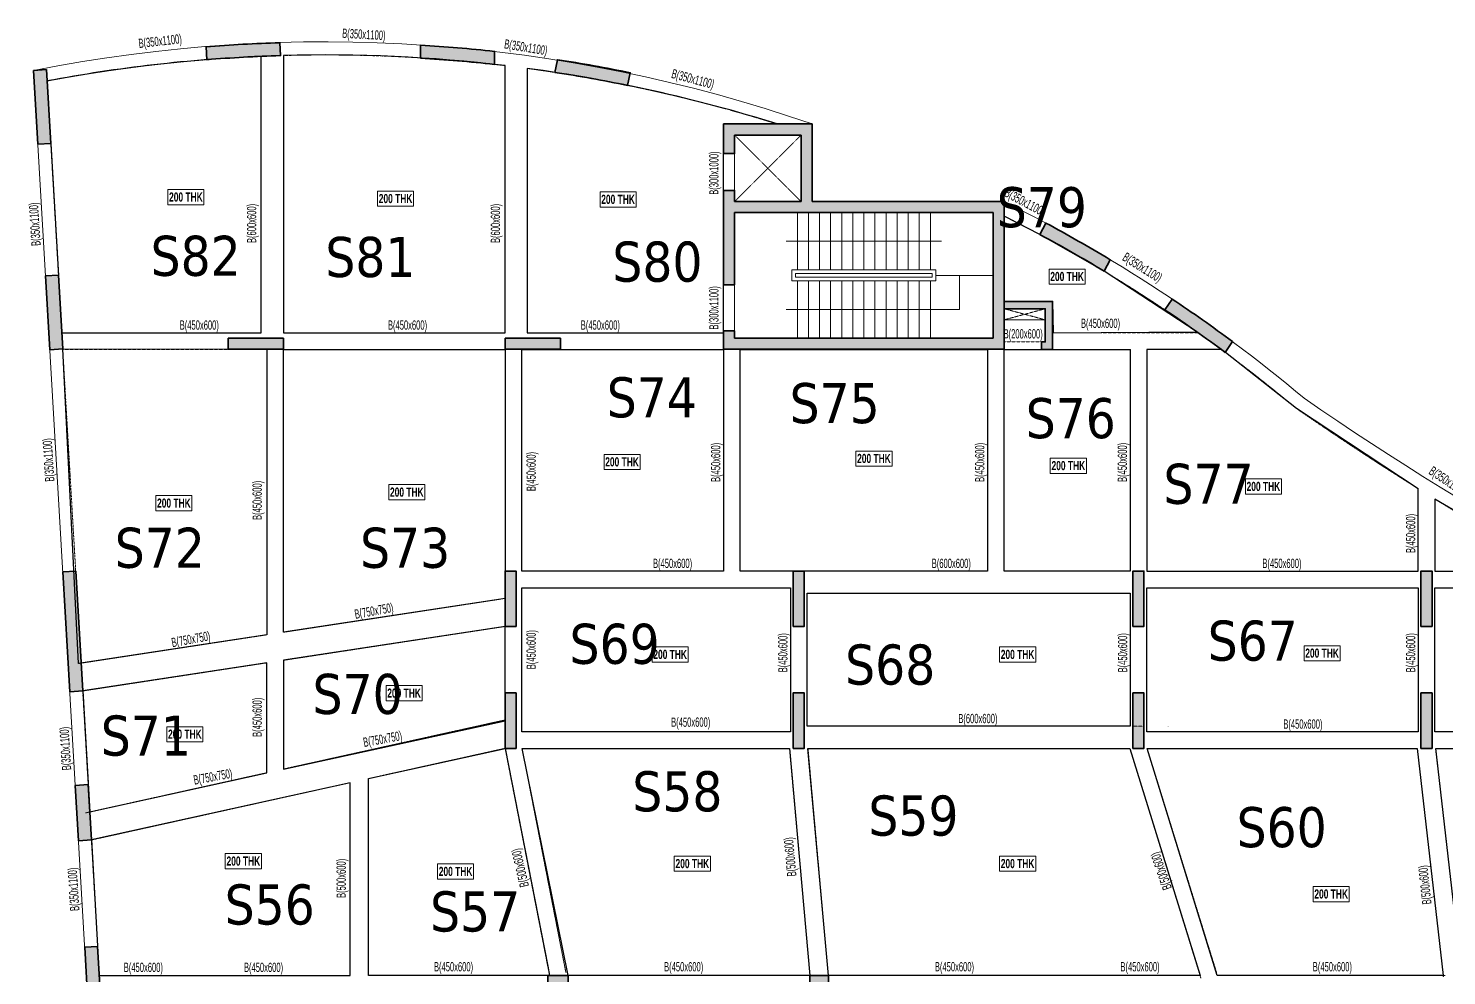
# Model space of a CAD drawing. Header units: millimetres. Extents: x 336 to 67000, y 221 to 58411.
# Drawn here: x 336 to 38740, y 32773 to 58411 of the extents above; entities that cross this region are included whole.
import ezdxf

# ---------------------------------------------------------------- set-up
doc = ezdxf.new("R2010")
doc.units = ezdxf.units.MM
doc.linetypes.add('HIDDEN', pattern=[0.375, 0.25, -0.125])
for name, color, linetype, lineweight in [('A-ANNO-DIMS', 8, 'Continuous', 15), ('A-DETL-MISC', 35, 'Continuous', 15), ('A-FLOR-IDEN', 11, 'Continuous', 9), ('A-HIDD-ABVE', 8, 'HIDDEN', 20), ('S-BEAM', 7, 'Continuous', 18), ('S-BEAM-IDEN', 2, 'Continuous', 9), ('S-COL HATCH', 9, 'Continuous', 0), ('S-COLS', 5, 'Continuous', 35)]:
    doc.layers.add(name, color=color, linetype=linetype, lineweight=lineweight)
doc.layers.add('changes', color=7, linetype='Continuous')
doc.styles.add('Dim.s & Anno.(Misc.)', font='ARIALN.TTF')
doc.styles.add('Swis721 LtCn BT', font='swisscl.ttf', dxfattribs={"width": 0.9, "height": 233.355162})
doc.styles.add('Swis721 LtCn BT_B', font='', dxfattribs={"width": 0.9, "height": 246.918336})
doc.styles.get('Swis721 LtCn BT_B').set_extended_font_data('Swis721 LtCn BT', bold=True)
doc.dimstyles.new('A-GFC-100', dxfattribs={"dimscale": 100, "dimtxt": 1.75, "dimasz": 1.5, "dimexe": 1.5, "dimexo": 0, "dimgap": 1, "dimtad": 1, "dimdsep": 46, "dimtxsty": 'Dim.s & Anno.(Misc.)', "dimblk": 'ARCHTICK', "dimcen": 0, "dimdle": 1.5, "dimclrd": 256, "dimclre": 8, "dimclrt": 6, "dimazin": 2, "dimtfac": 1, "dimtix": 1, "dimtmove": 2, "dimatfit": 3, "dimfxl": 1, "dimtolj": 1, "dimlwd": -1, "dimlwe": 9, "dimarcsym": 0})

# ---------------------------------------------------------------- blocks, each defined once
blk = doc.blocks.new('_ARCHTICK')
at = {"color": 0, "linetype": 'ByBlock', "const_width": 0.15}
blk.add_lwpolyline([(-0.5, -0.5), (0.5, 0.5)], dxfattribs=at)
blk = doc.blocks.new('A$Cb7cd9481')
at = {"layer": 'S-COL HATCH', "transparency": 33554687}
h = blk.add_hatch(color=256, dxfattribs=at)
h.dxf.hatch_style = 1
h.paths.add_polyline_path([(-9681, 41101), (-9700, 41450, 0.01185), (-11697, 41341), (-11678, 40991, -0.011949)])
h = blk.add_hatch(color=256, dxfattribs=at)
h.dxf.hatch_style = 1
h.paths.add_polyline_path([(-3886, 40864), (-3886, 41216, 0.011892), (-5886, 41384), (-5886, 41033, -0.011992)])
h = blk.add_hatch(color=256, dxfattribs=at)
h.dxf.hatch_style = 1
h.paths.add_polyline_path([(-16019, 40721), (-16368, 40700), (-16252, 38704), (-15902, 38724)])
h = blk.add_hatch(color=256, dxfattribs=at)
h.dxf.hatch_style = 1
h.paths.add_polyline_path([(-282, 40295), (-212, 40638, 0.011811), (-2182, 40990), (-2251, 40647, -0.01191)])
h = blk.add_hatch(color=256, dxfattribs=at)
h.dxf.hatch_style = 1
h.paths.add_polyline_path([(9915, 37151), (4715, 37151), (4715, 39251), (2315, 39251), (2315, 38451), (2615, 38451), (2615, 38951), (4415, 38951), (4415, 37151), (2615, 37151), (2615, 37451), (2315, 37451), (2315, 34901), (2615, 34901), (2615, 36851), (9615, 36851), (9615, 33451), (2615, 33451), (2615, 33651), (2315, 33651), (2315, 33151), (9915, 33151)])
h = blk.add_hatch(color=256, dxfattribs=at)
h.dxf.hatch_style = 1
h.paths.add_polyline_path([(11046, 36567), (10880, 36258, -0.01191), (12618, 35269), (12784, 35577, 0.011811)])
h = blk.add_hatch(color=256, dxfattribs=at)
h.dxf.hatch_style = 1
h.paths.add_polyline_path([(-15694, 35157), (-16043, 35136), (-15927, 33140), (-15578, 33160)])
h = blk.add_hatch(color=256, dxfattribs=at)
h.dxf.hatch_style = 1
h.paths.add_polyline_path([(11225, 34450), (9915, 34450), (9915, 34250), (11025, 34250), (11025, 33350), (10925, 33350), (10925, 33151), (11225, 33150), (11225, 33350)])
h = blk.add_hatch(color=256, dxfattribs=at)
h.dxf.hatch_style = 1
h.paths.add_polyline_path([(14462, 34513), (14267, 34222, -0.01191), (15902, 33069), (16097, 33360, 0.011811)])
h = blk.add_hatch(color=256, dxfattribs=at)
h.dxf.hatch_style = 1
h.paths.add_polyline_path([(-11102, 33451), (-11102, 33151), (-9602, 33151), (-9602, 33451)])
h = blk.add_hatch(color=256, dxfattribs=at)
h.dxf.hatch_style = 1
h.paths.add_polyline_path([(-3600, 33451), (-3600, 33151), (-2100, 33151), (-2100, 33451)])
h = blk.add_hatch(color=256, dxfattribs=at)
h.dxf.hatch_style = 1
h.paths.add_polyline_path([(-15227, 27150), (-15577, 27130), (-15387, 23885), (-15038, 23905)])
h = blk.add_hatch(color=256, dxfattribs=at)
h.dxf.hatch_style = 1
h.paths.add_polyline_path([(-3600, 25651), (-3300, 25651), (-3300, 27151), (-3600, 27151)])
h = blk.add_hatch(color=256, dxfattribs=at)
h.dxf.hatch_style = 1
h.paths.add_polyline_path([(-3600, 25651), (-3300, 25651), (-3300, 27151), (-3600, 27151)])
h = blk.add_hatch(color=256, dxfattribs=at)
h.dxf.hatch_style = 1
h.paths.add_polyline_path([(4200, 25651), (4500, 25651), (4500, 27151), (4200, 27151)])
h = blk.add_hatch(color=256, dxfattribs=at)
h.dxf.hatch_style = 1
h.paths.add_polyline_path([(4200, 25651), (4500, 25651), (4500, 27151), (4200, 27151)])
h = blk.add_hatch(color=256, dxfattribs=at)
h.dxf.hatch_style = 1
h.paths.add_polyline_path([(13400, 25651), (13700, 25651), (13700, 27151), (13400, 27151)])
h = blk.add_hatch(color=256, dxfattribs=at)
h.dxf.hatch_style = 1
h.paths.add_polyline_path([(13400, 25651), (13700, 25651), (13700, 27151), (13400, 27151)])
h = blk.add_hatch(color=256, dxfattribs=at)
h.dxf.hatch_style = 1
h.paths.add_polyline_path([(21200, 25651), (21500, 25651), (21500, 27151), (21200, 27151)])
h = blk.add_hatch(color=256, dxfattribs=at)
h.dxf.hatch_style = 1
h.paths.add_polyline_path([(21200, 25651), (21500, 25651), (21500, 27151), (21200, 27151)])
h = blk.add_hatch(color=256, dxfattribs=at)
h.dxf.hatch_style = 1
h.paths.add_polyline_path([(-3600, 22351), (-3300, 22351), (-3300, 23851), (-3600, 23851)])
h = blk.add_hatch(color=256, dxfattribs=at)
h.dxf.hatch_style = 1
h.paths.add_polyline_path([(-3600, 22351), (-3300, 22351), (-3300, 23851), (-3600, 23851)])
h = blk.add_hatch(color=256, dxfattribs=at)
h.dxf.hatch_style = 1
h.paths.add_polyline_path([(4200, 22351), (4500, 22351), (4500, 23851), (4200, 23851)])
h = blk.add_hatch(color=256, dxfattribs=at)
h.dxf.hatch_style = 1
h.paths.add_polyline_path([(4200, 22351), (4500, 22351), (4500, 23851), (4200, 23851)])
h = blk.add_hatch(color=256, dxfattribs=at)
h.dxf.hatch_style = 1
h.paths.add_polyline_path([(13400, 22351), (13700, 22351), (13700, 23851), (13400, 23851)])
h = blk.add_hatch(color=256, dxfattribs=at)
h.dxf.hatch_style = 1
h.paths.add_polyline_path([(13400, 22351), (13700, 22351), (13700, 23851), (13400, 23851)])
h = blk.add_hatch(color=256, dxfattribs=at)
h.dxf.hatch_style = 1
h.paths.add_polyline_path([(21200, 22351), (21500, 22351), (21500, 23851), (21200, 23851)])
h = blk.add_hatch(color=256, dxfattribs=at)
h.dxf.hatch_style = 1
h.paths.add_polyline_path([(21200, 22351), (21500, 22351), (21500, 23851), (21200, 23851)])
h = blk.add_hatch(color=256, dxfattribs=at)
h.dxf.hatch_style = 1
h.paths.add_polyline_path([(-15239, 21348), (-15152, 19851), (-14802, 19871), (-14890, 21369)])
h = blk.add_hatch(color=256, dxfattribs=at)
h.dxf.hatch_style = 1
h.paths.add_polyline_path([(-14983, 16966), (-14896, 15469), (-14547, 15489), (-14634, 16986)])
at = {"layer": 'S-COLS'}
for p, q in [((4715, 39251, 0), (2315, 39251, 0)), ((4715, 37151, 0), (4715, 39251, 0)), ((4415, 38951, 0), (2615, 38951, 0)), ((4415, 37151, 0), (4415, 38951, 0)), ((4415, 37151, 0), (2615, 37151)), ((9915, 37151), (4715, 37151, 0)), ((9915, 33151), (9915, 37151)), ((2615, 36851), (9615, 36851)), ((2615, 34901), (2615, 36851)), ((9615, 36851), (9615, 33451)), ((2315, 34901), (2615, 34901)), ((2315, 33651), (2315, 33151)), ((2615, 33651), (2315, 33651)), ((2615, 33451), (2615, 33651)), ((9615, 33451), (2615, 33451)), ((2315, 33151), (9915, 33151))]:
    blk.add_line(p, q, dxfattribs=at)
at = {"layer": 'S-COLS', "elevation": 0}
for points in [[(-9700, 41450, 0.01185), (-11697, 41341), (-11678, 40991, -0.011949), (-9681, 41101), (-9700, 41450)], [(-5886, 41384, -0.011892), (-3886, 41216), (-3886, 40864, 0.011992), (-5886, 41033), (-5886, 41384)], [(-282, 40295), (-212, 40638, 0.011811), (-2182, 40990), (-2251, 40647, -0.01191), (-282, 40295)], [(12784, 35577, 0.011811), (11046, 36567), (10880, 36258, -0.01191), (12618, 35269), (12784, 35577)], [(14462, 34513), (14267, 34222, -0.01191), (15902, 33069), (16097, 33360, 0.011811), (14462, 34513)]]:
    blk.add_lwpolyline(points, format="xyb", dxfattribs=at)
for points in [[(-16368, 40700), (-16019, 40721), (-15902, 38724), (-16252, 38704)], [(-16043, 35136), (-15694, 35157), (-15578, 33160), (-15927, 33140)], [(-11102, 33451), (-11102, 33151), (-9602, 33151), (-9602, 33451)], [(-3600, 33451), (-3600, 33151), (-2100, 33151), (-2100, 33451)], [(-15577, 27130), (-15227, 27150), (-15038, 23905), (-15387, 23885)], [(-3600, 25651), (-3300, 25651), (-3300, 27151), (-3600, 27151)], [(-3600, 25651), (-3300, 25651), (-3300, 27151), (-3600, 27151)], [(4200, 25651), (4500, 25651), (4500, 27151), (4200, 27151)], [(4200, 25651), (4500, 25651), (4500, 27151), (4200, 27151)], [(13400, 25651), (13700, 25651), (13700, 27151), (13400, 27151)], [(13400, 25651), (13700, 25651), (13700, 27151), (13400, 27151)], [(21200, 25651), (21500, 25651), (21500, 27151), (21200, 27151)], [(21200, 25651), (21500, 25651), (21500, 27151), (21200, 27151)], [(-3600, 22351), (-3300, 22351), (-3300, 23851), (-3600, 23851)], [(-3600, 22351), (-3300, 22351), (-3300, 23851), (-3600, 23851)], [(4200, 22351), (4500, 22351), (4500, 23851), (4200, 23851)], [(4200, 22351), (4500, 22351), (4500, 23851), (4200, 23851)], [(13400, 22351), (13700, 22351), (13700, 23851), (13400, 23851)], [(13400, 22351), (13700, 22351), (13700, 23851), (13400, 23851)], [(21200, 22351), (21500, 22351), (21500, 23851), (21200, 23851)], [(21200, 22351), (21500, 22351), (21500, 23851), (21200, 23851)], [(-15239, 21348), (-14890, 21369), (-14802, 19871), (-15152, 19851)], [(-14983, 16966), (-14634, 16986), (-14547, 15489), (-14896, 15469)]]:
    blk.add_lwpolyline(points, close=True, dxfattribs=at)
for points in [[(2615, 38951), (2615, 38451), (2315, 38451), (2315, 39251)], [(2615, 37151), (2615, 37451), (2315, 37451), (2315, 34901)], [(9915, 34450), (11225, 34450), (11225, 33350), (11225, 33150), (10925, 33151), (10925, 33350), (11025, 33350), (11025, 34250), (9915, 34250), (9915, 34450)]]:
    blk.add_lwpolyline(points, dxfattribs=at)
blk = doc.blocks.new('A$C0921b736')
at = {"layer": 'S-COL HATCH', "transparency": 33554687}
h = blk.add_hatch(color=256, dxfattribs=at)
h.dxf.hatch_style = 1
h.paths.add_polyline_path([(5425, 11675), (5425, 11275), (10175, 11275), (10175, 11675)])
h.paths.add_polyline_path([(5425, 11675), (5975, 11675), (5975, 22675), (5425, 22675)])
h = blk.add_hatch(color=256, dxfattribs=at)
h.dxf.hatch_style = 1
h.paths.add_polyline_path([(12525, 12975), (13025, 12975), (13025, 22675), (12525, 22675)])
at = {"layer": 'S-COLS'}
blk.add_lwpolyline([(5425, 11675), (5425, 22675), (5975, 22675), (5975, 11675), (5425, 11675)], dxfattribs=at)
at = {"layer": 'S-COLS', "elevation": 0}
blk.add_lwpolyline([(12525, 12975), (13025, 12975), (13025, 22675), (12525, 22675)], close=True, dxfattribs=at)
blk = doc.blocks.new('A$C21ee9bdd')
at = {"layer": 'A-DETL-MISC'}
for p, q in [((-5300, 0), (-5300, -1550)), ((-5000, 0), (-5000, -1550)), ((-4700, 0), (-4700, -1550)), ((-4400, 0), (-4400, -1550)), ((-4100, 0), (-4100, -1550)), ((-3800, 0), (-3800, -1550)), ((-3500, 0), (-3500, -1550)), ((-3200, 0), (-3200, -1550)), ((-2900, 0), (-2900, -1550)), ((-2600, 0), (-2600, -1550)), ((-2300, 0), (-2300, -1550)), ((-2000, 0), (-2000, -1550)), ((-1700, 0), (-1700, -1550)), ((-5300, -3400), (-5300, -1850)), ((-5000, -3400), (-5000, -1850)), ((-4700, -3400), (-4700, -1850)), ((-4400, -3400), (-4400, -1850)), ((-4100, -3400), (-4100, -1850)), ((-3800, -3400), (-3800, -1850)), ((-3500, -3400), (-3500, -1850)), ((-3200, -3400), (-3200, -1850)), ((-2900, -3400), (-2900, -1850)), ((-2600, -3400), (-2600, -1850)), ((-2300, -3400), (-2300, -1850)), ((-2000, -3400), (-2000, -1850)), ((-1700, -3400), (-1700, -1850)), ((-1550, -1700), (0, -1700))]:
    blk.add_line(p, q, dxfattribs=at)
for points in [[(-1550, -1550), (-1550, -1850), (-5450, -1850), (-5450, -1550)], [(-1650, -1650), (-1650, -1750), (-5350, -1750), (-5350, -1650)]]:
    blk.add_lwpolyline(points, close=True, dxfattribs=at)
at = {"layer": 'A-ANNO-DIMS', "ltscale": 500}
for points in [[(-1400, -775), (-5600, -775)], [(-1700, -2625), (-912, -2625), (-912, -1700)], [(-5600, -2625), (-1700, -2625)]]:
    blk.add_leader(points, dimstyle='A-GFC-100', override={"dimasz": 0.002, "dimtad": 0, "dimfxl": 0.18, "dimarcsym": 1}, dxfattribs=at)

msp = doc.modelspace()

# ---------------------------------------------------------------- linework, layer by layer
at = {"layer": 'A-FLOR-IDEN', "color": 8, "elevation": 0, "flags": 128}
for points in [[(5091, 54048), (5091, 53636), (4113, 53636), (4113, 54048)], [(5091, 54048), (5091, 53636), (4113, 53636), (4113, 54048)], [(10769, 54007), (10769, 53595), (9792, 53595), (9792, 54007)], [(10769, 54007), (10769, 53595), (9792, 53595), (9792, 54007)], [(16793, 53986), (16793, 53574), (15816, 53574), (15816, 53986)], [(16793, 53986), (16793, 53574), (15816, 53574), (15816, 53986)], [(28953, 51897), (28953, 51485), (27975, 51485), (27975, 51897)], [(28953, 51897), (28953, 51485), (27975, 51485), (27975, 51897)], [(16901, 46880), (16901, 46468), (15924, 46468), (15924, 46880)], [(16901, 46880), (16901, 46468), (15924, 46468), (15924, 46880)], [(23722, 46972), (23722, 46560), (22744, 46560), (22744, 46972)], [(23722, 46972), (23722, 46560), (22744, 46560), (22744, 46972)], [(28986, 46779), (28986, 46367), (28008, 46367), (28008, 46779)], [(28986, 46779), (28986, 46367), (28008, 46367), (28008, 46779)], [(34268, 46215), (34268, 45803), (33291, 45803), (33291, 46215)], [(34268, 46215), (34268, 45803), (33291, 45803), (33291, 46215)], [(4766, 45764), (4766, 45352), (3788, 45352), (3788, 45764)], [(4766, 45764), (4766, 45352), (3788, 45352), (3788, 45764)], [(11073, 46061), (11073, 45649), (10096, 45649), (10096, 46061)], [(11073, 46061), (11073, 45649), (10096, 45649), (10096, 46061)], [(18204, 41668), (18204, 41256), (17226, 41256), (17226, 41668)], [(18204, 41668), (18204, 41256), (17226, 41256), (17226, 41668)], [(27612, 41668), (27612, 41256), (26635, 41256), (26635, 41668)], [(27612, 41668), (27612, 41256), (26635, 41256), (26635, 41668)], [(35857, 41703), (35857, 41291), (34880, 41291), (34880, 41703)], [(35857, 41703), (35857, 41291), (34880, 41291), (34880, 41703)], [(10999, 40621), (10999, 40209), (10021, 40209), (10021, 40621)], [(10999, 40621), (10999, 40209), (10021, 40209), (10021, 40621)], [(5063, 39510), (5063, 39098), (4085, 39098), (4085, 39510)], [(5063, 39510), (5063, 39098), (4085, 39098), (4085, 39510)], [(6647, 36075), (6647, 35663), (5669, 35663), (5669, 36075)], [(6647, 36075), (6647, 35663), (5669, 35663), (5669, 36075)], [(12394, 35795), (12394, 35383), (11416, 35383), (11416, 35795)], [(12394, 35795), (12394, 35383), (11416, 35383), (11416, 35795)], [(18805, 36008), (18805, 35596), (17827, 35596), (17827, 36008)], [(18805, 36008), (18805, 35596), (17827, 35596), (17827, 36008)], [(27612, 36008), (27612, 35596), (26635, 35596), (26635, 36008)], [(27612, 36008), (27612, 35596), (26635, 35596), (26635, 36008)], [(36103, 35185), (36103, 34773), (35126, 34773), (35126, 35185)], [(36103, 35185), (36103, 34773), (35126, 34773), (35126, 35185)]]:
    msp.add_lwpolyline(points, close=True, dxfattribs=at)
at = {"layer": 'A-HIDD-ABVE', "linetype": 'HIDDEN'}
for p, q in [((19460, 55524, 0), (21260, 53724, 0)), ((19460, 53724, 0), (21260, 55524, 0)), ((26760, 50823, 0), (27870, 50523, 0)), ((26760, 50523, 0), (27870, 50823, 0))]:
    msp.add_line(p, q, dxfattribs=at)
at = {"layer": 'changes', "color": 1, "elevation": 0}
for points in [[(845, 56987), (1242, 50173), (6643, 50173), (6643, 57654, 0.035751)], [(7243, 57676), (7243, 50173), (13246, 50173), (13246, 57403, 0.036679)], [(13846, 57327), (13846, 50173), (19160, 50173), (19160, 55824), (20610, 55824, 0.04244)]]:
    msp.add_lwpolyline(points, format="xyb", close=True, dxfattribs=at)
for points in [[(26760, 53332), (26760, 51023), (28070, 51023), (28089, 50173), (31978, 50199), (29464, 51842), (27725, 52831)], [(1694, 41220), (1268, 49733), (6794, 49724), (6794, 41998)], [(7244, 42067), (7244, 49723), (13246, 49723), (13246, 42983)], [(13696, 49723), (19160, 49723), (19160, 43723), (13696, 43723)], [(19610, 49723), (26310, 49723), (26310, 43723), (19610, 43723)], [(26760, 49723), (30171, 49723), (30171, 43723), (26760, 43723)], [(30621, 49723), (30621, 43723), (37971, 43723), (37971, 45951), (34671, 48123), (32748, 49642), (32638, 49723)], [(38421, 45672), (38421, 43723), (41751, 43723)], [(13696, 43273), (20971, 43273), (20971, 39373), (13696, 39373)], [(21421, 43123), (30171, 43123), (30171, 39523), (21421, 39523)], [(30621, 43273), (37971, 43273), (37971, 39373), (30621, 39373)], [(49185, 40060), (49186, 39373), (38421, 39373), (38421, 43273), (42573, 43273), (43479, 42790), (45265, 41879), (47142, 40978)], [(7244, 41308), (7244, 38363), (13246, 39673), (13246, 42224)], [(1807, 40478), (1999, 37202), (6794, 38264), (6794, 41239)], [(9550, 38106), (13246, 38923), (14400, 33028), (14450, 32773), (9550, 32773)], [(13704, 38923), (20945, 38923), (21500, 32773), (14950, 32773)], [(21447, 38923), (30160, 38923), (32064, 32773), (22000, 32773)], [(30631, 38923), (37944, 38923), (38648, 32773), (32527, 32773)], [(38447, 38923), (42142, 38923), (42150, 32772), (39151, 32773)]]:
    msp.add_lwpolyline(points, close=True, dxfattribs=at)
msp.add_lwpolyline([(2043, 36444), (2257, 32773), (9050, 32773), (9050, 37995), (2043, 36444)], dxfattribs=at)
at = {"layer": 'S-BEAM', "linetype": 'HIDDEN'}
for p, q in [((13246, 50173, 0), (13246, 57403, 0)), ((19160, 55023, 0), (19160, 54023, 0)), ((19160, 51473, 0), (19160, 50223, 0)), ((1242, 50173, 0), (6643, 50173, 0)), ((7243, 50173, 0), (13246, 50173, 0)), ((13846, 50173, 0), (19160, 50173, 0)), ((28089, 50173, 0), (32015, 50173, 0)), ((1268, 49723, 0), (14212, 49723, 0)), ((6794, 41998, 0), (6794, 49724, 0)), ((7244, 42067, 0), (7244, 49724, 0)), ((13246, 43723, 0), (13246, 49723, 0)), ((13696, 43723, 0), (13696, 49723, 0)), ((13696, 49723, 0), (19160, 49723, 0)), ((19160, 43723, 0), (19160, 49723, 0)), ((19610, 43723, 0), (19610, 49723, 0)), ((26310, 43723, 0), (26310, 49723, 0)), ((26760, 49923, 0), (27770, 49923, 0)), ((26760, 49723, 0), (30171, 49723, 0)), ((26760, 43723, 0), (26760, 49723, 0)), ((30171, 43723, 0), (30171, 49724, 0)), ((30621, 49723, 0), (32638, 49723)), ((30621, 43723, 0), (30621, 49723, 0)), ((37971, 43723, 0), (37971, 45951, 0)), ((38421, 43723, 0), (38421, 45672, 0)), ((13696, 43723, 0), (19160, 43723, 0)), ((19610, 43723, 0), (26310, 43723, 0)), ((26760, 43723, 0), (30171, 43723, 0)), ((30621, 43723, 0), (37971, 43723)), ((38421, 43723), (41751, 43723)), ((13696, 39373, 0), (13696, 43273, 0)), ((13696, 43273, 0), (20971, 43273, 0)), ((20971, 39373, 0), (20971, 43273, 0)), ((21421, 39523, 0), (21421, 43123, 0)), ((21421, 43123, 0), (30171, 43123, 0)), ((30171, 39523, 0), (30171, 43123, 0)), ((30621, 43273, 0), (37971, 43273)), ((30621, 39373, 0), (30621, 43273, 0)), ((37971, 39373, 0), (37971, 43273, 0)), ((38421, 43273), (42573, 43273)), ((38421, 39373, 0), (38421, 43273, 0)), ((7244, 42067, 0), (13132, 42965, 0)), ((13246, 39673, 0), (13246, 42973, 0)), ((1694, 41220, 0), (6794, 41998, 0)), ((7243, 41308, 0), (13245, 42224, 0)), ((1807, 40478, 0), (6794, 41239, 0)), ((6794, 38264, 0), (6794, 41239, 0)), ((7244, 38363, 0), (7244, 41308, 0)), ((7243, 38363, 0), (13245, 39692, 0)), ((20971, 39373), (13696, 39373, 0)), ((21496, 39523), (30171, 39523, 0)), ((30245, 39523, 0), (30546, 39523, 0)), ((37971, 39373, 0), (30621, 39373, 0)), ((31192, 39523, 0), (31212, 39523, 0)), ((38421, 39373), (49186, 39373, 0)), ((9500, 38859, 0), (9500, 38863, 0)), ((9550, 38106, 0), (13245, 38924, 0)), ((14450, 32773, 0), (13246, 38923, 0)), ((14891, 32859, 0), (13704, 38924, 0)), ((20945, 38923), (13704, 38923, 0)), ((20945, 38923, 0), (21501, 32750, 0)), ((21447, 38924, 0), (21999, 32795, 0)), ((21447, 38923), (30160, 38923, 0)), ((30160, 38923, 0), (32085, 32706, 0)), ((37944, 38923, 0), (30631, 38923, 0)), ((30631, 38923, 0), (32515, 32839, 0)), ((38651, 32744, 0), (37944, 38923, 0)), ((39148, 32801, 0), (38447, 38924, 0)), ((42142, 38923), (38447, 38923, 0)), ((9050, 38760, 0), (9050, 38763, 0)), ((1881, 37176, 0), (6794, 38264, 0)), ((9550, 32773, 0), (9550, 38106, 0)), ((2043, 36444, 0), (9050, 37995, 0)), ((9050, 32773, 0), (9050, 37995, 0)), ((2257, 32773), (9050, 32773, 0)), ((9550, 32773, 0), (14450, 32773, 0)), ((14950, 32773, 0), (21500, 32773, 0)), ((28550, 32773, 0), (22000, 32773, 0)), ((29050, 32773, 0), (32072, 32773, 0)), ((38700, 32773, 0), (32527, 32773, 0))]:
    msp.add_line(p, q, dxfattribs=at)
at = {"layer": 'S-BEAM'}
for p, q in [((19460, 55023, 0), (19460, 54023, 0)), ((19460, 51473, 0), (19460, 50223, 0)), ((26760, 50523, 0), (27870, 50523, 0))]:
    msp.add_line(p, q, dxfattribs=at)
at = {"layer": 'S-BEAM', "ltscale": 250000, "elevation": 0}
for points in [[(21560, 55824, 0.133142), (477, 57273), (3673, 2499)], [(67000, 34936, -0.104419), (34883, 48401, 0.059137), (26760, 53724, 0.059137)]]:
    msp.add_lwpolyline(points, format="xyb", dxfattribs=at)
at = {"layer": 'S-BEAM', "linetype": 'HIDDEN', "elevation": 0}
for points in [[(6643, 50173), (6643, 57654, 0.03577), (844, 56987), (1242, 50173)], [(13246, 57403, 0.036805), (7243, 57676), (7243, 50173)], [(20610, 55824, 0.042483), (13846, 57327), (13846, 50173)], [(30171, 51406, 0.023987), (26760, 53332, 0.023563)], [(32015, 50173, 0.013584), (30171, 51406, 0.010315)], [(37971, 45951, -0.01167), (34671, 48123, 0.015835), (32638, 49723, 0.015835)], [(41751, 43723, -0.0114), (38421, 45672)]]:
    msp.add_lwpolyline(points, format="xyb", dxfattribs=at)
msp.add_lwpolyline([(1268, 49723), (2257, 32773)], dxfattribs=at)

# ---------------------------------------------------------------- block references
at = {"layer": 'changes'}
msp.add_blockref('A$C0921b736', (8975, 10098, 0), dxfattribs=at)
at = {"layer": 'S-BEAM'}
msp.add_blockref('A$Cb7cd9481', (16845, 16573, 0), dxfattribs=at)
at = {"layer": 'S-BEAM-IDEN'}
msp.add_blockref('A$C21ee9bdd', (26460, 53424, 0), dxfattribs=at)

# ---------------------------------------------------------------- texts
at = {"layer": 'A-FLOR-IDEN', "color": 1, "char_height": 246.9, "width": 1155, "attachment_point": 2, "line_spacing_factor": 0.964267, "style": 'Swis721 LtCn BT_B'}
for insert in [(4602, 53970), (4602, 53970), (10280, 53929), (10280, 53929), (16304, 53908), (16304, 53908), (28464, 51819), (28464, 51819), (23233, 46894), (23233, 46894), (16412, 46802), (16412, 46802), (28497, 46701), (28497, 46701), (33779, 46137), (33779, 46137), (10584, 45983), (10584, 45983), (4277, 45686), (4277, 45686), (17715, 41590), (17715, 41590), (27123, 41590), (27123, 41590), (35368, 41625), (35368, 41625), (10510, 40543), (10510, 40543), (4574, 39432), (4574, 39432), (6158, 35997), (6158, 35997), (11905, 35717), (11905, 35717), (18316, 35930), (18316, 35930), (27123, 35930), (27123, 35930), (35614, 35107), (35614, 35107)]:
    msp.add_mtext('200 THK', dxfattribs=dict(at, insert=insert))
at = {"layer": 'changes', "char_height": 1084.7, "attachment_point": 1, "style": 'Dim.s & Anno.(Misc.)'}
for s, insert in [('{\\fTahoma|b0|i0|c0|p34;S79}', (26559, 54114, 0)), ('{\\fTahoma|b0|i0|c0|p34;S82}', (3646, 52798)), ('{\\fTahoma|b0|i0|c0|p34;S81}', (8378, 52767)), ('{\\fTahoma|b0|i0|c0|p34;S80}', (16150, 52641)), ('{\\fTahoma|b0|i0|c0|p34;S74}', (15998, 48968)), ('{\\fTahoma|b0|i0|c0|p34;S75}', (20949, 48811)), ('{\\fTahoma|b0|i0|c0|p34;S76}', (27342, 48404)), ('{\\fTahoma|b0|i0|c0|p34;S77}', (31073, 46627)), ('{\\fTahoma|b0|i0|c0|p34;S72}', (2675, 44896)), ('{\\fTahoma|b0|i0|c0|p34;S73}', (9319, 44896)), ('{\\fTahoma|b0|i0|c0|p34;S69}', (14991, 42297)), ('{\\fTahoma|b0|i0|c0|p34;S67}', (32270, 42383)), ('{\\fTahoma|b0|i0|c0|p34;S68}', (22453, 41735)), ('{\\fTahoma|b0|i0|c0|p34;S70}', (8032, 40940)), ('{\\fTahoma|b0|i0|c0|p34;S71}', (2297, 39813)), ('{\\fTahoma|b0|i0|c0|p34;S58}', (16690, 38305)), ('{\\fTahoma|b0|i0|c0|p34;S59}', (23082, 37648)), ('{\\fTahoma|b0|i0|c0|p34;S60}', (33053, 37334)), ('{\\fTahoma|b0|i0|c0|p34;S56}', (5651, 35241)), ('{\\fTahoma|b0|i0|c0|p34;S57}', (11215, 35053))]:
    msp.add_mtext_dynamic_manual_height_columns(s, width=6038.66, gutter_width=5424, heights=[1159], dxfattribs=dict(at, insert=insert))
at = {"layer": 'S-BEAM-IDEN', "style": 'Swis721 LtCn BT', "width": 0.8}
for s, rotation, p in [('B(350x1100)', 356.8406, (8828, 58158)), ('B(350x1100)', 6.479, (3335, 57878)), ('B(350x1100)', 350.6854, (13208, 57873)), ('B(350x1100)', 345.0547, (17731, 57075)), ('B(300x1000)', 90, (19023, 53907, 0)), ('B(350x1100)', 331.7974, (26742, 53881)), ('B(350x1100)', 93.6044, (670, 52531, 0)), ('B(600x600)', 90, (6506, 52601, 0)), ('B(600x600)', 90, (13108, 52601, 0)), ('B(350x1100)', 327.9834, (29939, 52149)), ('B(300x1100)', 90, (19023, 50259, 0)), ('B(450x600)', 360, (4435, 50256, 0)), ('B(450x600)', 360, (10073, 50256, 0)), ('B(450x600)', 360, (15295, 50256, 0)), ('B(450x600)', 360, (28838, 50304, 0)), ('B(200x600)', 360, (26743, 50019, 0)), ('B(350x1100)', 93.6044, (1042, 46151, 0)), ('B(450x600)', 90, (14075, 45886)), ('B(450x600)', 90, (19073, 46133, 0)), ('B(450x600)', 90, (26223, 46133, 0)), ('B(450x600)', 90, (30084, 46133, 0)), ('B(350x1100)', 326.3571, (38234, 46366)), ('B(450x600)', 90, (6656, 45105, 0)), ('B(450x600)', 90, (37891, 44210, 0)), ('B(450x600)', 360, (17250, 43806, 0)), ('B(600x600)', 360, (24798, 43806, 0)), ('B(450x600)', 360, (33751, 43806, 0)), ('B(750x750)', 10.4095, (9194, 42428)), ('B(750x750)', 10.4095, (4237, 41660)), ('B(450x600)', 90, (14075, 41066)), ('B(450x600)', 90, (20891, 40981, 0)), ('B(450x600)', 90, (30091, 40981, 0)), ('B(450x600)', 90, (37891, 40981, 0)), ('B(450x600)', 90, (6656, 39235, 0)), ('B(450x600)', 360, (17742, 39509, 0)), ('B(600x600)', 360, (25517, 39606, 0)), ('B(450x600)', 360, (34318, 39456, 0)), ('B(350x1100)', 93.6044, (1498, 38339, 0)), ('B(750x750)', 10.4095, (9429, 38960, 0)), ('B(750x750)', 10.4095, (4834, 37940, 0)), ('B(500x600)', 95.0796, (21134, 35469, 0)), ('B(500x600)', 103.064, (13894, 35201, 0)), ('B(500x600)', 109.1773, (31302, 35145, 0)), ('B(500x600)', 90, (8932, 34875)), ('B(500x600)', 96.2612, (38332, 34714, 0)), ('B(350x1100)', 93.6044, (1720, 34530, 0)), ('B(450x600)', 360, (2920, 32872, 0)), ('B(450x600)', 360, (6174, 32872, 0))]:
    msp.add_text(s, height=250, rotation=rotation, dxfattribs=at).set_placement(p)
for p in [(11319, 32888, 0), (17551, 32888, 0), (24883, 32888, 0), (29908, 32888, 0), (35117, 32888, 0)]:
    msp.add_text('B(450x600)', height=250, dxfattribs=at).set_placement(p)

doc.saveas('drawing.dxf')
